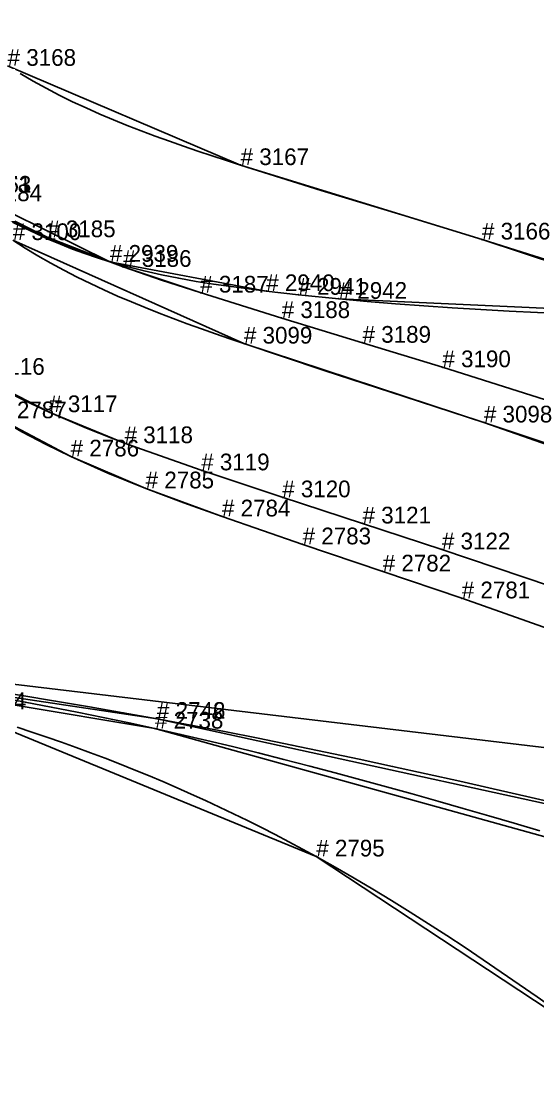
# Model space of a CAD drawing. Extents: x -129 to 180, y -125 to 336.
# Drawn here: x 55.61 to 63.34, y 285.21 to 300.94 of the extents above; entities that cross this region are included whole.
import ezdxf

# ---------------------------------------------------------------- set-up
doc = ezdxf.new("R2010")
doc.units = 0

# ---------------------------------------------------------------- blocks, each defined once
blk = doc.blocks.new('Pattern_17583156_M')
at = {"layer": '1'}
for points in [[(66.097534, 296.48938), (62.507774, 297.673828), (58.898155, 298.786926), (55.414169, 300.27182)], [(40.295712, 297.027466), (41.417953, 297.502747), (42.502018, 298.072052), (43.525742, 298.761322), (44.259285, 299.343567), (44.992085, 299.927063), (45.766838, 300.440155), (46.706734, 300.725769), (47.683559, 300.830017), (48.666149, 300.856384), (49.649109, 300.857758), (50.628487, 300.781067), (51.576061, 300.522095), (52.364967, 300.031036), (53.11393, 299.468445), (53.863594, 298.907104), (54.906342, 298.246948), (56.006027, 297.708435), (57.14122, 297.265015), (58.294598, 296.880188), (59.512875, 296.499115), (60.721966, 296.12973), (61.915451, 295.76355), (63.550217, 295.243591)]]:
    blk.add_lwpolyline(points, dxfattribs=at)
at = {"layer": '3'}
for p in [(58.898155, 298.786926), (58.898155, 298.786926), (56.006027, 297.708435), (56.006027, 297.708435), (62.507774, 297.673828), (62.507774, 297.673828), (57.14122, 297.265015), (57.14122, 297.265015), (58.294598, 296.880188), (58.294598, 296.880188), (59.512875, 296.499115), (59.512875, 296.499115), (60.721966, 296.12973), (60.721966, 296.12973), (61.915451, 295.76355), (61.915451, 295.76355)]:
    blk.add_point(p, dxfattribs=at)
at = {"layer": '84'}
for points in [[(55.266747, 298.055084), (55.633602, 297.876007), (56.006027, 297.708435), (56.569931, 297.477203), (57.14122, 297.265015), (57.716331, 297.067932), (58.294598, 296.880188), (59.512875, 296.499115), (60.721966, 296.12973), (61.915451, 295.76355), (63.550217, 295.243591)], [(63.708641, 297.294952), (63.108562, 297.486023), (62.507774, 297.673828), (61.306381, 298.041901), (60.103691, 298.409088), (58.898155, 298.786926), (58.684513, 298.855804), (58.470993, 298.925598), (58.257793, 298.996582), (58.045101, 299.069061), (57.833115, 299.143341), (57.622021, 299.219604), (57.412014, 299.298218), (57.203289, 299.379395), (56.996037, 299.46344), (56.790451, 299.550629), (56.586723, 299.641235), (56.385044, 299.735504), (56.185612, 299.83374), (55.988617, 299.936218), (55.794247, 300.043213), (55.602699, 300.154968)]]:
    blk.add_lwpolyline(points, dxfattribs=at)
at = {"layer": '1'}
for s, p in [('# 3168', (55.414169, 300.27182)), ('# 3167', (58.898155, 298.786926)), ('# 3184', (54.906342, 298.246948)), ('# 3185', (56.006027, 297.708435)), ('# 3166', (62.507774, 297.673828)), ('# 3186', (57.14122, 297.265015)), ('# 3187', (58.294598, 296.880188)), ('# 3188', (59.512875, 296.499115)), ('# 3189', (60.721966, 296.12973)), ('# 3190', (61.915451, 295.76355))]:
    blk.add_text(s, height=0.25, dxfattribs=at).set_placement(p)
blk = doc.blocks.new('Pattern_1612722_M')
at = {"layer": '1'}
for points in [[(54.946232, 295.650269), (56.035816, 295.091553), (57.162651, 294.627319), (58.30875, 294.221313), (59.519802, 293.817902), (60.721886, 293.42627), (61.908421, 293.038177), (63.533329, 292.48819)], [(66.103165, 293.68689), (62.53582, 294.937256), (58.947315, 296.116669), (55.491264, 297.665375)]]:
    blk.add_lwpolyline(points, dxfattribs=at)
at = {"layer": '3'}
for p in [(56.944069, 297.341431), (56.944069, 297.341431), (59.281025, 296.901855), (59.281025, 296.901855), (59.762135, 296.847748), (59.762135, 296.847748), (60.364223, 296.786804), (60.364223, 296.786804), (58.947315, 296.116669), (58.947315, 296.116669), (56.035816, 295.091553), (56.035816, 295.091553), (62.53582, 294.937256), (62.53582, 294.937256), (57.162651, 294.627319), (57.162651, 294.627319), (58.30875, 294.221313), (58.30875, 294.221313), (59.519802, 293.817902), (59.519802, 293.817902), (60.721886, 293.42627), (60.721886, 293.42627), (61.908421, 293.038177), (61.908421, 293.038177)]:
    blk.add_point(p, dxfattribs=at)
at = {"layer": '8'}
blk.add_lwpolyline([(49.502621, 300.360718), (49.562794, 300.941833), (49.948868, 300.882263), (51.643196, 300.353577), (53.222767, 299.510712), (54.481342, 298.555145), (56.944069, 297.341431), (59.281025, 296.901855), (59.762135, 296.847748), (60.364223, 296.786804), (68.024033, 296.43808), (68.179131, 296.43399), (67.187996, 293.268341)], dxfattribs=at)
at = {"layer": '84'}
for points in [[(55.30304, 295.451782), (55.666538, 295.265961), (56.035816, 295.091553), (56.595367, 294.850006), (57.162651, 294.627319), (58.30875, 294.221313), (59.519802, 293.817902), (60.721886, 293.42627), (61.908421, 293.038177), (63.533329, 292.48819)], [(63.7295, 294.536316), (63.133045, 294.738403), (62.53582, 294.937256), (61.341412, 295.327393), (60.145687, 295.716675), (58.947315, 296.116669), (58.734978, 296.189423), (58.522781, 296.263153), (58.310925, 296.338043), (58.099602, 296.414459), (57.889019, 296.492584), (57.679367, 296.572754), (57.47084, 296.655182), (57.263649, 296.740204), (57.05798, 296.828064), (56.854031, 296.919006), (56.652008, 297.013336), (56.452099, 297.111298), (56.254509, 297.213196), (56.059433, 297.319275), (55.867065, 297.42981), (55.677612, 297.545105), (55.491264, 297.665375)]]:
    blk.add_lwpolyline(points, dxfattribs=at)
at = {"layer": '85'}
blk.add_lwpolyline([(55.486893, 297.935669), (55.662743, 297.846466), (55.84063, 297.761383), (56.020435, 297.680542), (56.202042, 297.603973), (56.385326, 297.531708), (56.570175, 297.463837), (56.756462, 297.400391), (56.944069, 297.341431), (57.198643, 297.269073), (57.455013, 297.204285), (57.712959, 297.146362), (57.972252, 297.094513), (58.232666, 297.048096), (58.493977, 297.006317), (58.755959, 296.968506), (59.018383, 296.933929), (59.281025, 296.901855), (59.762135, 296.847748), (60.364223, 296.786804), (60.788628, 296.748322), (61.213238, 296.713318), (61.638042, 296.681641), (62.063026, 296.652985), (62.488178, 296.627106), (62.913483, 296.603821), (63.338921, 296.582855), (63.764492, 296.563995)], dxfattribs=at)
at = {"layer": '1'}
for s, p in [('# 3100', (55.491264, 297.665375)), ('# 3099', (58.947315, 296.116669)), ('# 3116', (54.946232, 295.650269)), ('# 3117', (56.035816, 295.091553)), ('# 3098', (62.53582, 294.937256)), ('# 3118', (57.162651, 294.627319)), ('# 3119', (58.30875, 294.221313)), ('# 3120', (59.519802, 293.817902)), ('# 3121', (60.721886, 293.42627)), ('# 3122', (61.908421, 293.038177))]:
    blk.add_text(s, height=0.25, dxfattribs=at).set_placement(p)
at = {"layer": '8'}
for s, p in [('# 2961', (54.745029, 298.37442)), ('# 2953', (54.745037, 298.374451)), ('# 2939', (56.944069, 297.341431)), ('# 2940', (59.281025, 296.901855)), ('# 2941', (59.762135, 296.847748)), ('# 2942', (60.364223, 296.786804))]:
    blk.add_text(s, height=0.25, dxfattribs=at).set_placement(p)
at = {"layer": '85'}
blk.add_text('# 2961', height=0.25, dxfattribs=at).set_placement((54.745029, 298.37442))
blk = doc.blocks.new('Pattern_1612723_M')
at = {"layer": '1'}
for points in [[(63.823372, 291.737335), (62.205036, 292.306366), (61.02314, 292.708374), (59.825729, 293.114075), (58.619507, 293.531677), (57.478256, 293.951111), (56.356945, 294.428589), (55.274006, 295.000031)], [(37.906738, 288.800415), (43.33564, 290.829895), (49.018974, 291.797241), (54.668312, 290.647888), (60.029228, 288.445068), (64.931129, 285.206635)]]:
    blk.add_lwpolyline(points, dxfattribs=at)
at = {"layer": '3'}
for p in [(56.356945, 294.428589), (56.356945, 294.428589), (57.478256, 293.951111), (57.478256, 293.951111), (58.619507, 293.531677), (58.619507, 293.531677), (59.825729, 293.114075), (59.825729, 293.114075), (61.02314, 292.708374), (61.02314, 292.708374), (62.205036, 292.306366), (62.205036, 292.306366), (57.647705, 290.504181), (57.647705, 290.504181), (57.647705, 290.504181), (57.647705, 290.504181), (57.617077, 290.357452), (57.617077, 290.357452), (60.029228, 288.445068), (60.029228, 288.445068)]:
    blk.add_point(p, dxfattribs=at)
at = {"layer": '8'}
for points in [[(66.468796, 290.728455), (66.357178, 289.728424), (49.018974, 291.797241)], [(49.018974, 291.797241), (66.357178, 289.728424), (66.468796, 290.728455)], [(66.865112, 290.566162), (66.035385, 288.022278), (57.617077, 290.357452), (49.018974, 291.797241)], [(49.018986, 291.797241), (57.647705, 290.504181), (66.179047, 288.639313), (66.671921, 290.645233)], [(66.671921, 290.645233), (66.179047, 288.639313), (57.647705, 290.504181), (49.01899, 291.797241)]]:
    blk.add_lwpolyline(points, dxfattribs=at)
at = {"layer": '84'}
for points in [[(55.557114, 290.378387), (55.777866, 290.305969), (55.99799, 290.231537), (56.217464, 290.15509), (56.43626, 290.07663), (56.654358, 289.996216), (56.871731, 289.913818), (57.088356, 289.829437), (57.304214, 289.743103), (57.519272, 289.654785), (57.733513, 289.564545), (57.946911, 289.472351), (58.159439, 289.378204), (58.371078, 289.282166), (58.581802, 289.184174), (58.791588, 289.084259), (59.000408, 288.982452), (59.208241, 288.878754), (59.415066, 288.773163), (59.620853, 288.66568), (59.825581, 288.556305), (60.029228, 288.445068), (60.314037, 288.285339), (60.596684, 288.122192), (60.877296, 287.95575), (61.156013, 287.786285), (61.432953, 287.613983), (61.708256, 287.438995), (61.98204, 287.261597), (62.254452, 287.08194), (62.525604, 286.900269), (62.795639, 286.716736), (63.064682, 286.531586), (63.332863, 286.345001), (63.600311, 286.157166)], [(63.823372, 291.737335), (62.205036, 292.306366), (61.02314, 292.708374), (59.825729, 293.114075), (58.619507, 293.531677), (58.047165, 293.736755), (57.478256, 293.951111), (56.913624, 294.18045), (56.356945, 294.428589), (55.989746, 294.6073), (55.628456, 294.797363), (55.274006, 295.000031)]]:
    blk.add_lwpolyline(points, dxfattribs=at)
at = {"layer": '85'}
for points in [[(63.37067, 288.829224), (62.989552, 288.941956), (62.608223, 289.05368), (62.226654, 289.164276), (61.844803, 289.273621), (61.462654, 289.381561), (61.080162, 289.488007), (60.6973, 289.592804), (60.31403, 289.695862), (59.930325, 289.796997), (59.54615, 289.896179), (59.161469, 289.993195), (58.776257, 290.087952), (58.390472, 290.180328), (58.004089, 290.270203), (57.617077, 290.357452), (57.230274, 290.441803), (56.842934, 290.523499), (56.455078, 290.602661), (56.066734, 290.679474), (55.677921, 290.753998), (55.288666, 290.826385)], [(63.676529, 289.226227), (63.175819, 289.341644), (62.674946, 289.456055), (62.173859, 289.569214), (61.672523, 289.680969), (61.170895, 289.791168), (60.66893, 289.899628), (60.166584, 290.006195), (59.663818, 290.110657), (59.160591, 290.21286), (58.656857, 290.312622), (58.152573, 290.40979), (57.647705, 290.504181), (57.142746, 290.595612), (56.637352, 290.684235), (56.131542, 290.770203), (55.625343, 290.85376), (55.118774, 290.935028)], [(55.118774, 290.935028), (55.625347, 290.85376), (56.131546, 290.770203), (56.637352, 290.684235), (57.142746, 290.595612), (57.647705, 290.504181), (58.15258, 290.40979), (58.65686, 290.312622), (59.160591, 290.21286), (59.663822, 290.110657), (60.166588, 290.006195), (60.66893, 289.899628), (61.170898, 289.791168), (61.672523, 289.680969), (62.173862, 289.569214), (62.674946, 289.456055), (63.175819, 289.341675), (63.676533, 289.226227)]]:
    blk.add_lwpolyline(points, dxfattribs=at)
at = {"layer": '1'}
for s, p in [('# 2787', (55.274006, 295.000031)), ('# 2786', (56.356945, 294.428589)), ('# 2785', (57.478256, 293.951111)), ('# 2784', (58.619507, 293.531677)), ('# 2783', (59.825729, 293.114075)), ('# 2782', (61.02314, 292.708374)), ('# 2781', (62.205036, 292.306366)), ('# 2794', (54.668312, 290.647888)), ('# 2795', (60.029228, 288.445068))]:
    blk.add_text(s, height=0.25, dxfattribs=at).set_placement(p)
at = {"layer": '8'}
for s, p in [('# 2746', (57.647705, 290.504181)), ('# 2742', (57.647705, 290.504181)), ('# 2738', (57.617077, 290.357452))]:
    blk.add_text(s, height=0.25, dxfattribs=at).set_placement(p)

msp = doc.modelspace()

# ---------------------------------------------------------------- block references
at = {"layer": '1'}
for name in ['Pattern_17583156_M', 'Pattern_1612722_M', 'Pattern_1612723_M']:
    msp.add_blockref(name, (0, 0), dxfattribs=at)

doc.saveas('drawing.dxf')
